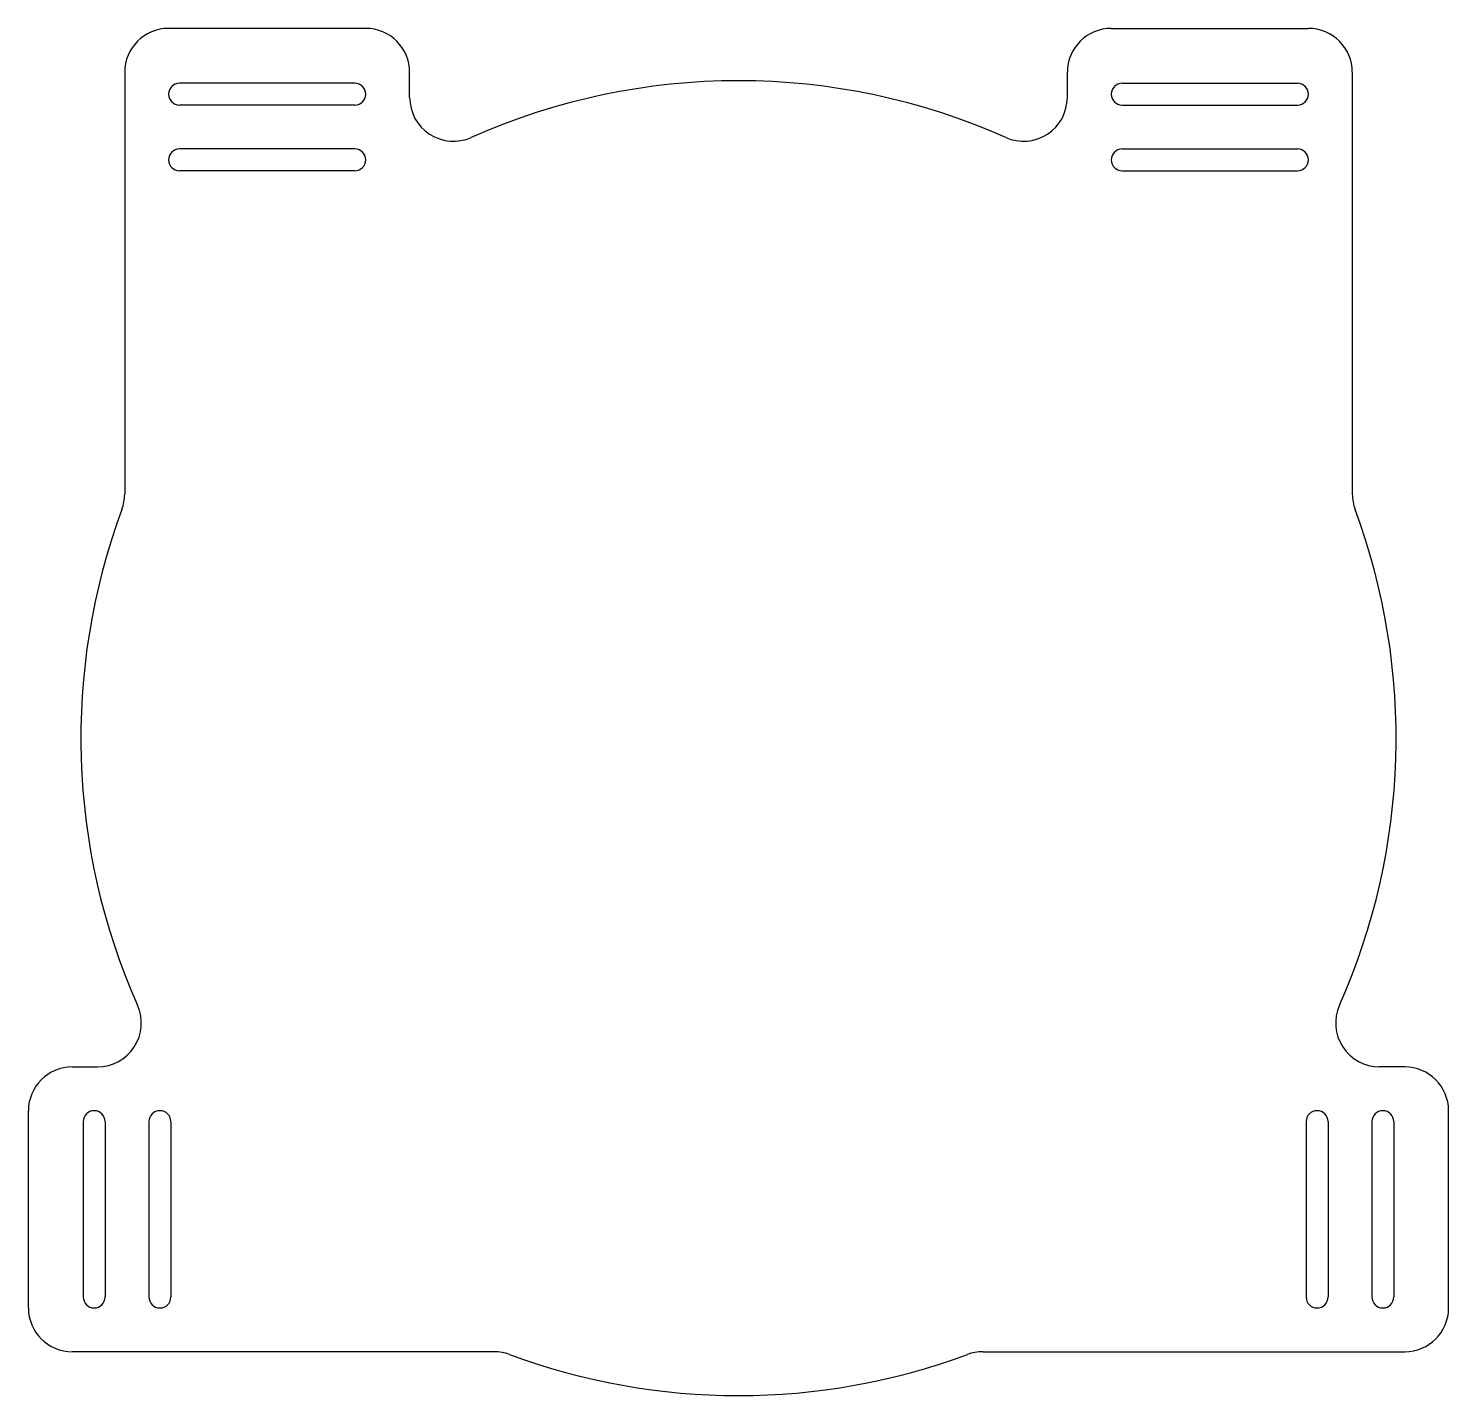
# Model space of a CAD drawing. Extents: x -130 to 130, y -120 to 130.
import ezdxf

# ---------------------------------------------------------------- set-up
doc = ezdxf.new("R2010")
doc.units = 0
doc.header["$MEASUREMENT"] = 0
doc.layers.add('MODELSKETCH_VISIBLE', color=7, linetype='CONTINUOUS')

msp = doc.modelspace()

# ---------------------------------------------------------------- linework, layer by layer
at = {"layer": 'MODELSKETCH_VISIBLE'}
for p, q in [((-68, 129.56), (-104, 129.56)), ((68, 129.56), (104, 129.56)), ((-112, 121.56), (-112, 44.54)), ((-70, 119.56), (-102, 119.56)), ((-60, 116.96), (-60, 121.56)), ((60, 116.96), (60, 121.56)), ((70, 119.56), (102, 119.56)), ((112, 121.56), (112, 44.54)), ((-70, 115.56), (-102, 115.56)), ((70, 115.56), (102, 115.56)), ((-70, 107.56), (-102, 107.56)), ((70, 107.56), (102, 107.56)), ((-70, 103.56), (-102, 103.56)), ((70, 103.56), (102, 103.56)), ((-121.57, -60), (-116.96, -60)), ((121.57, -60), (116.96, -60)), ((-129.57, -103.99), (-129.57, -68)), ((129.57, -103.99), (129.57, -68)), ((-119.57, -69.99), (-119.57, -101.99)), ((-115.57, -69.99), (-115.57, -101.99)), ((-107.57, -69.99), (-107.57, -101.99)), ((-103.57, -69.99), (-103.57, -101.99)), ((103.57, -69.99), (103.57, -101.99)), ((107.57, -69.99), (107.57, -101.99)), ((115.57, -69.99), (115.57, -101.99)), ((119.57, -69.99), (119.57, -101.99)), ((-44.56, -111.99), (-121.57, -111.99)), ((44.56, -111.99), (121.57, -111.99))]:
    msp.add_line(p, q, dxfattribs=at)
for centre, radius, start, end in [((-104, 121.56), 8, 90, 180), ((-68, 121.56), 8, 0, 90), ((68, 121.56), 8, 90, 180), ((104, 121.56), 8, 0, 90), ((-102, 117.56), 2, 90, 270), ((-70, 117.56), 2, 270, 90), ((0, 0), 120, 66.0305, 113.9695), ((70, 117.56), 2, 90, 270), ((102, 117.56), 2, 270, 90), ((-52, 116.96), 8, 180, 293.9695), ((52, 116.96), 8, 246.0305, 0), ((-102, 105.56), 2, 90, 270), ((-70, 105.56), 2, 270, 90), ((70, 105.56), 2, 90, 270), ((102, 105.56), 2, 270, 90), ((-120, 44.54), 8, 339.6359, 0), ((120, 44.54), 8, 180, 200.3641), ((0, 0), 120, 159.6359, 203.9695), ((0, 0), 120, 336.0305, 20.3641), ((-116.96, -52), 8, 270, 23.9695), ((116.96, -52), 8, 156.0305, 270), ((-121.57, -68), 8, 90, 180), ((121.57, -68), 8, 0, 90), ((-117.57, -69.99), 2, 0, 180), ((-105.57, -69.99), 2, 0, 180), ((105.57, -69.99), 2, 0, 180), ((117.57, -69.99), 2, 0, 180), ((-117.57, -101.99), 2, 180, 0), ((-105.57, -101.99), 2, 180, 0), ((105.57, -101.99), 2, 180, 0), ((117.57, -101.99), 2, 180, 0), ((-121.57, -103.99), 8, 180, 270), ((121.57, -103.99), 8, 270, 0), ((-44.56, -119.99), 8, 69.6277, 90), ((0, 0), 120, 249.6277, 290.3723), ((44.56, -119.99), 8, 90, 110.3723)]:
    msp.add_arc(centre, radius, start, end, dxfattribs=at)

doc.saveas('drawing.dxf')
